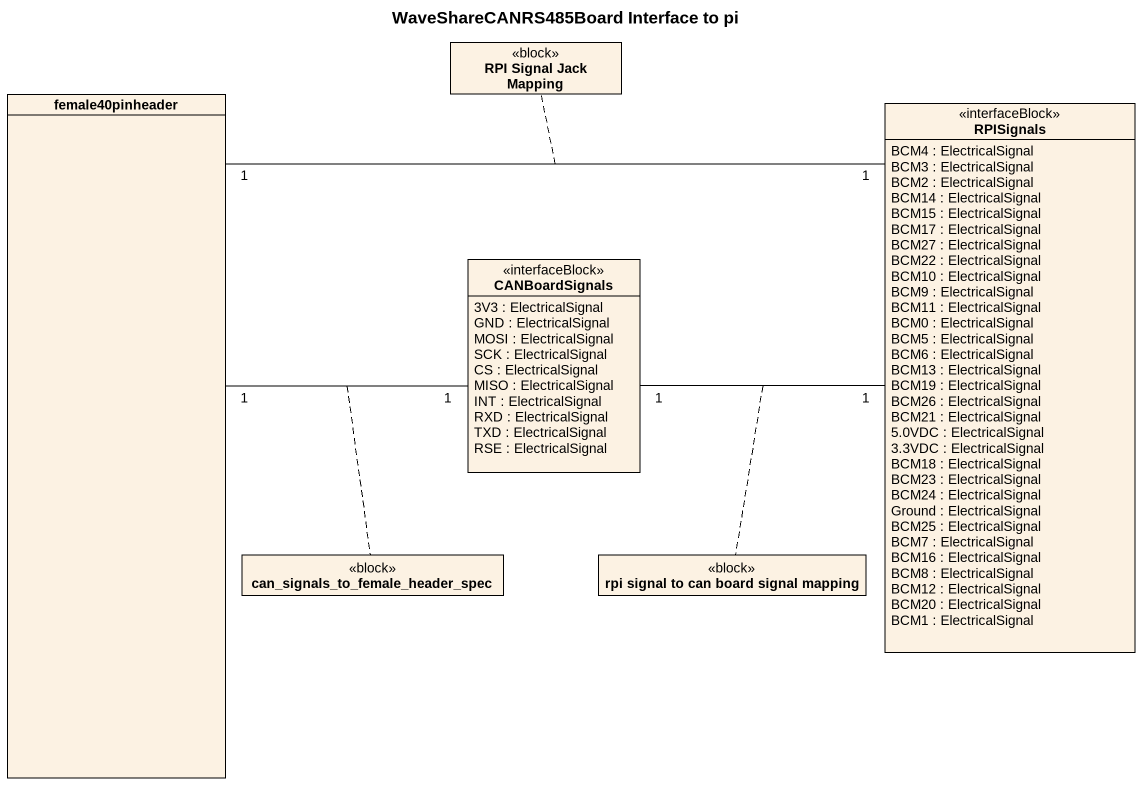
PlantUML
@startuml
title WaveShareCANRS485Board Interface to pi
hide circle
hide empty members
class "RPI Signal Jack Mapping" as RPI_Signal_Jack_Mapping <<block>>
class female40pinheader
class RPISignals <<interfaceBlock>> {
  BCM4 : ElectricalSignal
  BCM3 : ElectricalSignal
  BCM2 : ElectricalSignal
  BCM14 : ElectricalSignal
  BCM15 : ElectricalSignal
  BCM17 : ElectricalSignal
  BCM27 : ElectricalSignal
  BCM22 : ElectricalSignal
  BCM10 : ElectricalSignal
  BCM9 : ElectricalSignal
  BCM11 : ElectricalSignal
  BCM0 : ElectricalSignal
  BCM5 : ElectricalSignal
  BCM6 : ElectricalSignal
  BCM13 : ElectricalSignal
  BCM19 : ElectricalSignal
  BCM26 : ElectricalSignal
  BCM21 : ElectricalSignal
  5.0VDC : ElectricalSignal
  3.3VDC : ElectricalSignal
  BCM18 : ElectricalSignal
  BCM23 : ElectricalSignal
  BCM24 : ElectricalSignal
  Ground : ElectricalSignal
  BCM25 : ElectricalSignal
  BCM7 : ElectricalSignal
  BCM16 : ElectricalSignal
  BCM8 : ElectricalSignal
  BCM12 : ElectricalSignal
  BCM20 : ElectricalSignal
  BCM1 : ElectricalSignal
}
class CANBoardSignals <<interfaceBlock>> {
  3V3 : ElectricalSignal
  GND : ElectricalSignal
  MOSI : ElectricalSignal
  SCK : ElectricalSignal
  CS : ElectricalSignal
  MISO : ElectricalSignal
  INT : ElectricalSignal
  RXD : ElectricalSignal
  TXD : ElectricalSignal
  RSE : ElectricalSignal
}
class "can_signals_to_female_header_spec" as can_signals_to_female <<block>>
class "rpi signal to can board signal mapping" as rpi_signal_to_can_board <<block>>
female40pinheader "1" -right- "1" RPISignals
(female40pinheader, RPISignals) .. RPI_Signal_Jack_Mapping
female40pinheader "1" -right- "1" CANBoardSignals
(female40pinheader, CANBoardSignals) .. can_signals_to_female
RPISignals "1" -left- "1" CANBoardSignals
(RPISignals, CANBoardSignals) .. rpi_signal_to_can_board
@enduml
